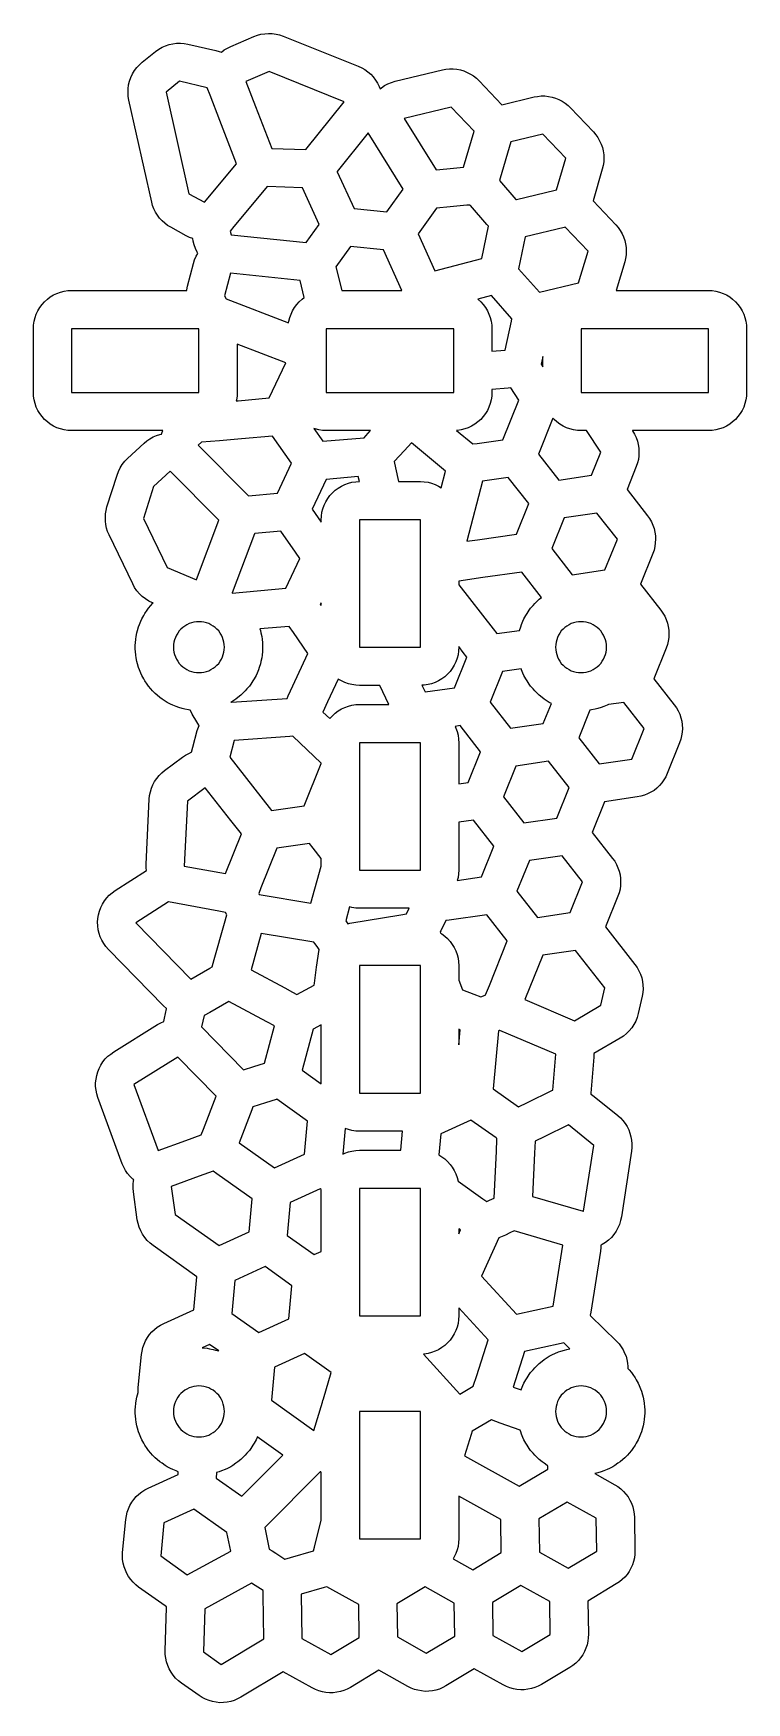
# Model space of a CAD drawing. Header units: millimetres. Extents: x -28 to 28, y -3 to 128.
import ezdxf

# ---------------------------------------------------------------- set-up
doc = ezdxf.new("R2010")
doc.units = ezdxf.units.MM

msp = doc.modelspace()

# ---------------------------------------------------------------- linework, layer by layer
at = {"color": 0}
for points in [[(-17.65, 15.76), (-17.9, 15.93), (-18.06, 16.04), (-18.28, 16.23), (-18.43, 16.36), (-18.64, 16.57), (-18.77, 16.72), (-18.96, 16.94), (-19.07, 17.1), (-19.24, 17.35), (-19.34, 17.51), (-19.48, 17.77), (-19.56, 17.95), (-19.67, 18.22), (-19.74, 18.41), (-19.82, 18.69), (-19.87, 18.88), (-19.93, 19.17), (-19.96, 19.36), (-19.99, 19.66), (-20, 19.85), (-20, 20.15), (-19.99, 20.34), (-19.96, 20.64), (-19.93, 20.83), (-19.87, 21.12), (-19.82, 21.31), (-19.77, 21.5), (-19.77, 21.59), (-19.76, 21.88), (-19.51, 24.46), (-19.47, 24.74), (-19.4, 25.02), (-19.31, 25.29), (-19.19, 25.55), (-19.05, 25.8), (-18.88, 26.03), (-18.7, 26.25), (-18.49, 26.44), (-18.27, 26.62), (-18.03, 26.78), (-17.77, 26.91), (-15.41, 27.99), (-15.41, 27.99), (-15.16, 30.57), (-15.16, 30.57), (-18.6, 33.02), (-18.84, 33.21), (-19.06, 33.42), (-19.26, 33.66), (-19.43, 33.91), (-19.57, 34.18), (-19.69, 34.46), (-19.78, 34.75), (-19.84, 35.05), (-20.14, 37.25), (-20.17, 37.54), (-20.16, 37.83), (-20.13, 38.12), (-20.12, 38.18), (-20.2, 38.24), (-20.41, 38.45), (-20.6, 38.68), (-20.77, 38.92), (-20.91, 39.18), (-21.02, 39.45), (-22.93, 44.65), (-23.01, 44.93), (-23.07, 45.22), (-23.11, 45.51), (-23.11, 45.8), (-23.08, 46.09), (-23.03, 46.38), (-22.95, 46.66), (-22.84, 46.93), (-22.7, 47.19), (-22.54, 47.44), (-22.36, 47.67), (-22.16, 47.88), (-21.93, 48.06), (-21.69, 48.23), (-18.25, 50.37), (-18, 50.51), (-17.76, 50.61), (-17.71, 50.87), (-17.54, 51.62), (-17.56, 51.63), (-17.78, 51.84), (-22.11, 56.27), (-22.3, 56.49), (-22.47, 56.73), (-22.62, 56.99), (-22.75, 57.25), (-22.84, 57.53), (-22.91, 57.82), (-22.95, 58.12), (-22.96, 58.41), (-22.94, 58.71), (-22.89, 59), (-22.81, 59.28), (-22.71, 59.56), (-22.58, 59.83), (-22.42, 60.08), (-22.24, 60.31), (-22.04, 60.53), (-21.82, 60.72), (-21.57, 60.89), (-19.13, 62.46), (-19.15, 62.68), (-19.15, 62.97), (-18.9, 68.06), (-18.87, 68.35), (-18.81, 68.64), (-18.73, 68.92), (-18.61, 69.19), (-18.48, 69.45), (-18.31, 69.7), (-18.13, 69.92), (-17.92, 70.13), (-17.7, 70.32), (-16.3, 71.36), (-16.06, 71.52), (-15.8, 71.66), (-15.55, 71.77), (-15.55, 71.85), (-15.48, 72.15), (-15.13, 73.46), (-15.04, 73.73), (-14.98, 73.86), (-15, 73.88), (-15.16, 74.13), (-15.53, 74.75), (-15.67, 75.02), (-15.68, 75.05), (-15.83, 75.07), (-16.12, 75.13), (-16.31, 75.18), (-16.59, 75.26), (-16.78, 75.33), (-17.05, 75.44), (-17.23, 75.52), (-17.49, 75.66), (-17.65, 75.76), (-17.9, 75.93), (-18.06, 76.04), (-18.28, 76.23), (-18.43, 76.36), (-18.64, 76.57), (-18.77, 76.72), (-18.96, 76.94), (-19.07, 77.1), (-19.24, 77.35), (-19.34, 77.51), (-19.48, 77.77), (-19.56, 77.95), (-19.67, 78.22), (-19.74, 78.41), (-19.82, 78.69), (-19.87, 78.88), (-19.93, 79.17), (-19.96, 79.36), (-19.99, 79.66), (-20, 79.85), (-20, 80.15), (-19.99, 80.34), (-19.96, 80.64), (-19.93, 80.83), (-19.87, 81.12), (-19.82, 81.31), (-19.74, 81.59), (-19.67, 81.78), (-19.56, 82.05), (-19.48, 82.23), (-19.34, 82.49), (-19.24, 82.65), (-19.07, 82.9), (-18.96, 83.06), (-18.77, 83.28), (-18.64, 83.43), (-18.6, 83.47), (-18.66, 83.49), (-18.94, 83.62), (-19.2, 83.79), (-19.45, 83.98), (-19.68, 84.19), (-19.88, 84.43), (-20.05, 84.68), (-20.2, 84.96), (-22.06, 88.81), (-22.17, 89.07), (-22.25, 89.34), (-22.31, 89.62), (-22.35, 89.9), (-22.35, 90.18), (-22.33, 90.46), (-22.29, 90.74), (-22.22, 91.01), (-21.43, 93.51), (-21.32, 93.8), (-21.19, 94.08), (-21.02, 94.34), (-20.83, 94.59), (-20.61, 94.81), (-19.31, 96.01), (-19.09, 96.2), (-18.85, 96.36), (-18.6, 96.5), (-18.34, 96.61), (-18.07, 96.7), (-17.94, 96.73), (-17.91, 96.81), (-17.84, 97), (-25, 97), (-25.29, 97.01), (-25.59, 97.06), (-25.87, 97.13), (-26.15, 97.23), (-26.41, 97.35), (-26.67, 97.51), (-26.9, 97.68), (-27.12, 97.88), (-27.32, 98.1), (-27.49, 98.33), (-27.65, 98.59), (-27.77, 98.85), (-27.87, 99.13), (-27.94, 99.41), (-27.99, 99.71), (-28, 100), (-28, 105), (-27.99, 105.29), (-27.94, 105.59), (-27.87, 105.87), (-27.77, 106.15), (-27.65, 106.41), (-27.49, 106.67), (-27.32, 106.9), (-27.12, 107.12), (-26.9, 107.32), (-26.67, 107.49), (-26.41, 107.65), (-26.15, 107.77), (-25.87, 107.87), (-25.59, 107.94), (-25.29, 107.99), (-25, 108), (-15.96, 108), (-15.95, 108.06), (-15.89, 108.35), (-15.43, 110.12), (-15.34, 110.41), (-15.21, 110.69), (-15.09, 110.91), (-15.15, 111.02), (-15.27, 111.3), (-15.37, 111.58), (-15.45, 111.88), (-15.49, 112.08), (-15.74, 112.17), (-16, 112.3), (-17.22, 112.96), (-17.46, 113.11), (-17.69, 113.28), (-17.9, 113.47), (-18.09, 113.68), (-18.26, 113.91), (-18.41, 114.15), (-18.54, 114.4), (-18.64, 114.67), (-18.71, 114.94), (-20.5, 122.93), (-20.55, 123.23), (-20.57, 123.53), (-20.56, 123.84), (-20.52, 124.14), (-20.45, 124.43), (-20.35, 124.72), (-20.22, 125), (-20.06, 125.26), (-19.88, 125.5), (-19.68, 125.72), (-19.45, 125.93), (-18.4, 126.76), (-18.16, 126.94), (-17.9, 127.09), (-17.63, 127.21), (-17.34, 127.31), (-17.05, 127.37), (-16.76, 127.41), (-16.46, 127.42), (-16.16, 127.4), (-15.86, 127.34), (-13.68, 126.85), (-13.4, 126.77), (-13.24, 126.71), (-13.24, 126.71), (-13.01, 126.88), (-12.76, 127.03), (-12.51, 127.16), (-10.69, 127.94), (-10.41, 128.04), (-10.13, 128.12), (-9.84, 128.16), (-9.54, 128.18), (-9.25, 128.17), (-8.95, 128.13), (-8.67, 128.06), (-8.39, 127.97), (-2.49, 125.61), (-2.22, 125.49), (-1.97, 125.34), (-1.73, 125.17), (-1.51, 124.97), (-1.31, 124.76), (-1.13, 124.52), (-0.98, 124.27), (-0.85, 124.01), (-0.78, 123.83), (-0.67, 123.92), (-0.42, 124.09), (-0.16, 124.23), (0.12, 124.34), (0.4, 124.42), (4.11, 125.31), (4.39, 125.37), (4.68, 125.39), (4.96, 125.39), (5.25, 125.37), (5.53, 125.31), (5.8, 125.23), (6.07, 125.12), (6.32, 124.99), (6.56, 124.84), (6.78, 124.66), (6.99, 124.46), (8.78, 122.58), (8.78, 122.58), (11.31, 123.19), (11.59, 123.24), (11.87, 123.27), (12.16, 123.27), (12.44, 123.24), (12.72, 123.18), (12.99, 123.1), (13.26, 123), (13.51, 122.86), (13.75, 122.71), (13.98, 122.53), (14.18, 122.34), (15.97, 120.45), (16.16, 120.23), (16.32, 120), (16.46, 119.75), (16.58, 119.49), (16.68, 119.22), (16.74, 118.95), (16.78, 118.66), (16.8, 118.38), (16.78, 118.09), (16.74, 117.81), (16.67, 117.53), (15.94, 115.04), (15.94, 115.04), (15.94, 115.04), (17.72, 113.16), (17.91, 112.94), (18.08, 112.71), (18.22, 112.46), (18.34, 112.2), (18.43, 111.93), (18.5, 111.65), (18.54, 111.37), (18.55, 111.09), (18.53, 110.8), (18.49, 110.52), (18.43, 110.24), (17.76, 108), (25, 108), (25.29, 107.99), (25.59, 107.94), (25.87, 107.87), (26.15, 107.77), (26.41, 107.65), (26.67, 107.49), (26.9, 107.32), (27.12, 107.12), (27.32, 106.9), (27.49, 106.67), (27.65, 106.41), (27.77, 106.15), (27.87, 105.87), (27.94, 105.59), (27.99, 105.29), (28, 105), (28, 100), (27.99, 99.71), (27.94, 99.41), (27.87, 99.13), (27.77, 98.85), (27.65, 98.59), (27.49, 98.33), (27.32, 98.1), (27.12, 97.88), (26.9, 97.68), (26.67, 97.51), (26.41, 97.35), (26.15, 97.23), (25.87, 97.13), (25.59, 97.06), (25.29, 97.01), (25, 97), (19.03, 97), (19.05, 96.97), (19.2, 96.72), (19.32, 96.46), (19.42, 96.18), (19.49, 95.9), (19.54, 95.61), (19.55, 95.32), (19.54, 95.03), (19.5, 94.74), (19.43, 94.46), (19.34, 94.19), (18.61, 92.37), (18.61, 92.37), (20.21, 90.32), (20.37, 90.09), (20.52, 89.84), (20.63, 89.58), (20.73, 89.31), (20.79, 89.03), (20.84, 88.75), (20.85, 88.47), (20.83, 88.18), (20.79, 87.9), (20.73, 87.62), (20.63, 87.35), (19.66, 84.94), (19.66, 84.94), (21.27, 82.9), (21.43, 82.66), (21.57, 82.42), (21.69, 82.16), (21.78, 81.89), (21.85, 81.61), (21.89, 81.33), (21.9, 81.04), (21.89, 80.76), (21.85, 80.47), (21.78, 80.2), (21.69, 79.93), (20.72, 77.52), (20.72, 77.52), (22.32, 75.47), (22.49, 75.24), (22.63, 74.99), (22.75, 74.73), (22.84, 74.46), (22.91, 74.18), (22.95, 73.9), (22.96, 73.62), (22.95, 73.33), (22.9, 73.05), (22.84, 72.77), (22.74, 72.5), (21.77, 70.09), (21.66, 69.83), (21.51, 69.58), (21.35, 69.35), (21.16, 69.14), (20.95, 68.94), (20.73, 68.76), (20.49, 68.61), (20.23, 68.48), (19.97, 68.37), (19.69, 68.29), (19.41, 68.24), (16.84, 67.87), (16.84, 67.87), (15.87, 65.46), (17.47, 63.42), (17.64, 63.19), (17.78, 62.94), (17.9, 62.68), (17.99, 62.41), (18.06, 62.13), (18.1, 61.85), (18.11, 61.56), (18.1, 61.28), (18.06, 61), (17.99, 60.72), (17.9, 60.45), (16.93, 58.04), (19.23, 55.1), (19.4, 54.86), (19.55, 54.6), (19.67, 54.33), (19.76, 54.05), (19.82, 53.76), (19.86, 53.47), (19.87, 53.17), (19.84, 52.88), (19.79, 52.59), (19.49, 51.23), (19.4, 50.93), (19.29, 50.65), (19.15, 50.38), (18.98, 50.12), (18.79, 49.88), (18.57, 49.67), (18.33, 49.47), (18.08, 49.31), (16.01, 48.09), (16, 47.81), (15.78, 44.99), (15.77, 44.92), (15.9, 44.82), (17.88, 43.23), (18.09, 43.04), (18.29, 42.84), (18.46, 42.61), (18.61, 42.37), (18.74, 42.11), (18.84, 41.85), (18.92, 41.57), (18.97, 41.29), (19, 41.01), (18.99, 40.72), (18.96, 40.44), (18.17, 35.28), (18.11, 34.98), (18.01, 34.69), (17.89, 34.41), (17.75, 34.15), (17.57, 33.9), (17.38, 33.67), (17.16, 33.46), (16.92, 33.27), (16.66, 33.11), (16.56, 33.06), (16.56, 32.87), (16.53, 32.58), (15.76, 27.79), (15.71, 27.55), (15.75, 27.51), (17.79, 25.51), (17.98, 25.3), (18.15, 25.08), (18.3, 24.84), (18.42, 24.59), (18.53, 24.34), (18.6, 24.07), (18.65, 23.79), (18.68, 23.52), (18.68, 23.38), (18.77, 23.28), (18.96, 23.06), (19.07, 22.9), (19.24, 22.65), (19.34, 22.49), (19.48, 22.23), (19.56, 22.05), (19.67, 21.78), (19.74, 21.59), (19.82, 21.31), (19.87, 21.12), (19.93, 20.83), (19.96, 20.64), (19.99, 20.34), (20, 20.15), (20, 19.85), (19.99, 19.66), (19.96, 19.36), (19.93, 19.17), (19.87, 18.88), (19.82, 18.69), (19.74, 18.41), (19.67, 18.22), (19.56, 17.95), (19.48, 17.77), (19.34, 17.51), (19.24, 17.35), (19.07, 17.1), (18.96, 16.94), (18.77, 16.72), (18.64, 16.57), (18.43, 16.36), (18.28, 16.23), (18.06, 16.04), (17.9, 15.93), (17.65, 15.76), (17.49, 15.66), (17.23, 15.52), (17.05, 15.44), (16.78, 15.33), (16.59, 15.26), (16.31, 15.18), (16.12, 15.13), (16.09, 15.12), (17.65, 14.25), (17.9, 14.1), (18.12, 13.93), (18.33, 13.73), (18.52, 13.52), (18.69, 13.29), (18.84, 13.05), (18.96, 12.79), (19.06, 12.52), (19.13, 12.24), (19.18, 11.96), (19.19, 11.68), (19.23, 9.08), (19.22, 8.79), (19.19, 8.51), (19.12, 8.23), (19.03, 7.96), (18.92, 7.7), (18.78, 7.45), (18.62, 7.21), (18.44, 7), (18.23, 6.8), (18.01, 6.62), (17.77, 6.46), (15.54, 5.12), (15.54, 5.12), (15.58, 2.53), (15.57, 2.24), (15.54, 1.96), (15.47, 1.68), (15.38, 1.41), (15.27, 1.15), (15.13, 0.9), (14.97, 0.66), (14.79, 0.44), (14.58, 0.24), (14.36, 0.06), (14.12, -0.09), (11.89, -1.43), (11.64, -1.56), (11.38, -1.67), (11.1, -1.76), (10.83, -1.81), (10.54, -1.85), (10.26, -1.85), (9.97, -1.83), (9.69, -1.78), (9.42, -1.7), (9.15, -1.6), (8.89, -1.47), (6.62, -0.21), (6.62, -0.21), (4.39, -1.54), (4.14, -1.68), (3.88, -1.79), (3.61, -1.87), (3.33, -1.93), (3.04, -1.96), (2.76, -1.97), (2.47, -1.94), (2.19, -1.89), (1.92, -1.82), (1.65, -1.71), (1.39, -1.59), (-0.88, -0.32), (-0.88, -0.32), (-3.11, -1.66), (-3.36, -1.79), (-3.62, -1.9), (-3.89, -1.99), (-4.17, -2.04), (-4.46, -2.08), (-4.74, -2.08), (-5.03, -2.06), (-5.31, -2.01), (-5.58, -1.93), (-5.85, -1.83), (-6.11, -1.7), (-8.38, -0.44), (-8.38, -0.44), (-8.38, -0.44), (-11.71, -2.43), (-11.97, -2.57), (-12.23, -2.68), (-12.51, -2.76), (-12.79, -2.82), (-13.08, -2.85), (-13.36, -2.86), (-13.65, -2.83), (-13.93, -2.78), (-14.21, -2.7), (-14.48, -2.59), (-14.74, -2.46), (-14.98, -2.31), (-16.38, -1.32), (-16.61, -1.14), (-16.83, -0.94), (-17.02, -0.71), (-17.19, -0.47), (-17.34, -0.21), (-17.45, 0.06), (-17.55, 0.34), (-17.61, 0.63), (-17.65, 0.92), (-17.65, 1.22), (-17.55, 4.6), (-17.55, 4.67), (-17.66, 4.74), (-19.74, 6.22), (-19.96, 6.39), (-20.17, 6.59), (-20.36, 6.8), (-20.52, 7.04), (-20.66, 7.28), (-20.78, 7.54), (-20.88, 7.81), (-20.94, 8.09), (-20.99, 8.37), (-21, 8.66), (-20.99, 8.94), (-20.74, 11.53), (-20.7, 11.81), (-20.63, 12.09), (-20.54, 12.36), (-20.42, 12.62), (-20.28, 12.87), (-20.11, 13.1), (-19.93, 13.32), (-19.72, 13.51), (-19.49, 13.69), (-19.25, 13.84), (-19, 13.97), (-16.64, 15.05), (-16.64, 15.05), (-16.62, 15.27), (-16.78, 15.33), (-17.05, 15.44), (-17.23, 15.52), (-17.49, 15.66), (-17.65, 15.76)], [(-3.6, 122.82), (-9.5, 125.18), (-11.32, 124.4), (-10.55, 122.43), (-9.28, 119.14), (-6.6, 119.06), (-3.6, 122.82)], [(-13.35, 121.34), (-14.12, 123.32), (-14.12, 123.32), (-14.35, 123.92), (-16.53, 124.42), (-17.57, 123.58), (-15.79, 115.6), (-14.57, 114.93), (-12.04, 117.95), (-13.35, 121.34)], [(1.1, 121.5), (3.62, 117.48), (4.45, 117.56), (5.76, 117.68), (6.6, 120.51), (6.6, 120.51), (4.81, 122.4), (1.1, 121.5)], [(1.03, 115.95), (-1.72, 120.37), (-4.14, 117.33), (-4.14, 117.31), (-4.14, 117.31), (-2.82, 114.43), (-2.82, 114.43), (-2.82, 114.43), (-0.24, 114.18), (1.03, 115.95)], [(12.96, 115.87), (13.06, 115.89), (13.8, 118.39), (12.01, 120.27), (9.48, 119.66), (8.64, 116.83), (8.64, 116.83), (8.59, 116.64), (9.89, 115.13), (9.92, 115.14), (9.92, 115.14), (12.96, 115.87)], [(-5.55, 113.18), (-6.87, 116.07), (-9.64, 116.15), (-9.74, 116.03), (-9.74, 116.03), (-12.26, 113.01), (-12.26, 113.01), (-12.55, 112.66), (-12.47, 112.36), (-6.57, 111.76), (-5.55, 113.18)], [(7.2, 110.5), (7.73, 113.04), (7.61, 113.17), (7.61, 113.17), (6.31, 114.68), (6.31, 114.68), (6.28, 114.71), (6.04, 114.69), (6.04, 114.69), (4.73, 114.57), (3.65, 114.47), (2.21, 112.44), (3.53, 109.54), (7.2, 110.5)], [(10.1, 109.71), (11.73, 107.86), (14.81, 108.6), (15.55, 111.09), (13.76, 112.98), (13.67, 112.95), (10.62, 112.22), (10.1, 109.71)], [(0.93, 108), (-0.52, 111.19), (-0.52, 111.19), (-3.11, 111.44), (-4.24, 109.86), (-3.78, 108), (0.93, 108)], [(-7.96, 105.45), (-7.94, 105.59), (-7.87, 105.87), (-7.77, 106.15), (-7.65, 106.41), (-7.49, 106.67), (-7.32, 106.9), (-7.12, 107.12), (-6.9, 107.32), (-6.74, 107.44), (-7.06, 108.79), (-12.53, 109.35), (-12.99, 107.59), (-12.87, 107.34), (-7.96, 105.45)], [(7.97, 107.6), (7.96, 107.6), (7.96, 107.6), (6.9, 107.32), (6.9, 107.32), (7.12, 107.12), (7.32, 106.9), (7.49, 106.67), (7.65, 106.41), (7.77, 106.15), (7.87, 105.87), (7.94, 105.59), (7.99, 105.29), (8, 105), (8, 103.23), (9.04, 103.32), (9.53, 105.59), (9.53, 105.59), (9.57, 105.77), (7.97, 107.6)], [(-15, 105), (-25, 105), (-25, 100), (-15, 100), (-15, 105)], [(5, 105), (-5, 105), (-5, 100), (5, 100), (5, 105)], [(25, 105), (15, 105), (15, 100), (25, 100), (25, 105)], [(-12, 100), (-12.01, 99.71), (-12.06, 99.41), (-12.08, 99.34), (-11.91, 99.35), (-9.48, 99.56), (-8.19, 102.32), (-12, 103.79), (-12, 100)], [(11.97, 102.68), (11.87, 102.21), (12, 102.01), (12, 102.82), (11.97, 102.68), (11.97, 102.68)], [(8.86, 96.28), (8.86, 96.28), (10.12, 99.4), (9.5, 100.35), (9.29, 100.33), (9.29, 100.33), (8, 100.22), (8, 100), (7.99, 99.71), (7.94, 99.41), (7.87, 99.13), (7.77, 98.85), (7.65, 98.59), (7.49, 98.33), (7.32, 98.1), (7.12, 97.88), (6.9, 97.68), (6.67, 97.51), (6.41, 97.35), (6.15, 97.23), (5.87, 97.13), (5.59, 97.06), (5.29, 97.01), (5.21, 97.01), (6.5, 95.95), (6.84, 96), (6.84, 96), (8.86, 96.28)], [(-2.03, 96.44), (-1.89, 96.6), (-1.89, 96.6), (-1.52, 97), (-5, 97), (-5.29, 97.01), (-5.59, 97.06), (-5.87, 97.13), (-5.97, 97.17), (-5.27, 96.16), (-2.03, 96.44)], [(11.65, 95.16), (13.25, 93.12), (13.25, 93.12), (13.25, 93.12), (15.82, 93.49), (16.55, 95.31), (15.42, 97), (15, 97), (14.71, 97.01), (14.41, 97.06), (14.13, 97.13), (13.85, 97.23), (13.59, 97.35), (13.33, 97.51), (13.1, 97.68), (12.88, 97.88), (12.78, 97.98), (12.78, 97.98), (11.65, 95.16)], [(-9.22, 96.57), (-11.66, 96.36), (-13.38, 96.21), (-13.38, 96.21), (-14.81, 96.09), (-15.07, 95.85), (-11.12, 91.89), (-8.83, 92.09), (-7.73, 94.44), (-9.22, 96.57)], [(2.4, 93), (2.69, 92.99), (2.99, 92.94), (3.27, 92.87), (3.55, 92.77), (3.81, 92.65), (4.03, 92.52), (4.36, 93.82), (1.68, 96.04), (1.13, 95.45), (0.32, 94.57), (0.43, 94.08), (0.43, 94.08), (0.68, 93), (2.4, 93)], [(-15.2, 85.29), (-15.19, 85.32), (-15.19, 85.32), (-13.43, 89.96), (-17.27, 93.81), (-18.57, 92.61), (-19.35, 90.11), (-17.5, 86.26), (-15.2, 85.29)], [(-6.11, 90.82), (-5.4, 89.8), (-5.4, 90), (-5.39, 90.29), (-5.34, 90.59), (-5.27, 90.87), (-5.17, 91.15), (-5.05, 91.41), (-4.89, 91.67), (-4.72, 91.9), (-4.52, 92.12), (-4.3, 92.32), (-4.07, 92.49), (-3.81, 92.65), (-3.55, 92.77), (-3.27, 92.87), (-2.99, 92.94), (-2.69, 92.99), (-2.4, 93), (-2.4, 93), (-2.49, 93.39), (-5.01, 93.17), (-6.11, 90.82)], [(10.89, 91.27), (9.29, 93.31), (9.29, 93.31), (7.26, 93.03), (6.04, 88.31), (6.88, 88.43), (9.92, 88.86), (9.92, 88.86), (10.89, 91.27)], [(14.31, 85.69), (14.31, 85.69), (16.88, 86.06), (17.85, 88.47), (16.25, 90.52), (16.25, 90.52), (13.67, 90.15), (13.67, 90.15), (12.7, 87.74), (14.31, 85.69), (14.31, 85.69)], [(2.4, 90), (-2.4, 90), (-2.4, 80), (2.4, 80), (2.4, 90)], [(-10.63, 88.9), (-10.63, 88.9), (-12.38, 84.26), (-12.38, 84.25), (-8.18, 84.62), (-7.08, 86.97), (-7.08, 86.97), (-7.42, 87.46), (-8.57, 89.1), (-10.62, 88.92), (-10.63, 88.9)], [(10.34, 85.89), (10.34, 85.89), (7.3, 85.46), (5.4, 85.19), (5.4, 84.9), (8.11, 81.44), (8.4, 81.07), (8.4, 81.07), (8.4, 81.07), (10.18, 81.32), (10.26, 81.59), (10.33, 81.78), (10.44, 82.05), (10.52, 82.23), (10.66, 82.49), (10.76, 82.65), (10.93, 82.9), (11.04, 83.06), (11.23, 83.28), (11.36, 83.43), (11.57, 83.64), (11.72, 83.77), (11.89, 83.91), (10.34, 85.89), (10.34, 85.89)], [(-5.4, 83.26), (-5.4, 83.49), (-5.47, 83.35), (-5.47, 83.35), (-5.4, 83.26)], [(-13.04, 79.61), (-13.01, 79.8), (-13, 80), (-13.01, 80.2), (-13.04, 80.39), (-13.09, 80.58), (-13.15, 80.77), (-13.24, 80.94), (-13.34, 81.11), (-13.45, 81.27), (-13.59, 81.41), (-13.73, 81.55), (-13.89, 81.66), (-14.06, 81.76), (-14.23, 81.85), (-14.42, 81.91), (-14.61, 81.96), (-14.8, 81.99), (-15, 82), (-15.2, 81.99), (-15.39, 81.96), (-15.58, 81.91), (-15.77, 81.85), (-15.94, 81.76), (-16.11, 81.66), (-16.27, 81.55), (-16.41, 81.41), (-16.55, 81.27), (-16.66, 81.11), (-16.76, 80.94), (-16.85, 80.77), (-16.91, 80.58), (-16.96, 80.39), (-16.99, 80.2), (-17, 80), (-16.99, 79.8), (-16.96, 79.61), (-16.91, 79.42), (-16.85, 79.23), (-16.76, 79.06), (-16.66, 78.89), (-16.55, 78.73), (-16.41, 78.59), (-16.27, 78.45), (-16.11, 78.34), (-15.94, 78.24), (-15.77, 78.15), (-15.58, 78.09), (-15.39, 78.04), (-15.2, 78.01), (-15, 78), (-14.8, 78.01), (-14.61, 78.04), (-14.42, 78.09), (-14.23, 78.15), (-14.06, 78.24), (-13.89, 78.34), (-13.73, 78.45), (-13.59, 78.59), (-13.45, 78.73), (-13.34, 78.89), (-13.24, 79.06), (-13.15, 79.23), (-13.09, 79.42), (-13.04, 79.61)], [(-7.99, 76.17), (-7.99, 76.17), (-7.62, 76.97), (-6.44, 79.5), (-7.58, 81.14), (-7.92, 81.63), (-7.92, 81.63), (-10.21, 81.43), (-10.18, 81.31), (-10.13, 81.12), (-10.07, 80.83), (-10.04, 80.64), (-10.01, 80.34), (-10, 80.15), (-10, 79.85), (-10.01, 79.66), (-10.04, 79.36), (-10.07, 79.17), (-10.13, 78.88), (-10.18, 78.69), (-10.26, 78.41), (-10.33, 78.22), (-10.44, 77.95), (-10.52, 77.77), (-10.66, 77.51), (-10.76, 77.35), (-10.93, 77.1), (-11.04, 76.94), (-11.23, 76.72), (-11.36, 76.57), (-11.57, 76.36), (-11.72, 76.23), (-11.94, 76.04), (-12.1, 75.93), (-12.35, 75.76), (-12.51, 75.67), (-12.44, 75.67), (-12.44, 75.67), (-8.08, 75.98), (-7.99, 76.17)], [(16.96, 79.61), (16.99, 79.8), (17, 80), (16.99, 80.2), (16.96, 80.39), (16.91, 80.58), (16.85, 80.77), (16.76, 80.94), (16.66, 81.11), (16.55, 81.27), (16.41, 81.41), (16.27, 81.55), (16.11, 81.66), (15.94, 81.76), (15.77, 81.85), (15.58, 81.91), (15.39, 81.96), (15.2, 81.99), (15, 82), (14.8, 81.99), (14.61, 81.96), (14.42, 81.91), (14.23, 81.85), (14.06, 81.76), (13.89, 81.66), (13.73, 81.55), (13.59, 81.41), (13.45, 81.27), (13.34, 81.11), (13.24, 80.94), (13.15, 80.77), (13.09, 80.58), (13.04, 80.39), (13.01, 80.2), (13, 80), (13.01, 79.8), (13.04, 79.61), (13.09, 79.42), (13.15, 79.23), (13.24, 79.06), (13.34, 78.89), (13.45, 78.73), (13.59, 78.59), (13.73, 78.45), (13.89, 78.34), (14.06, 78.24), (14.23, 78.15), (14.42, 78.09), (14.61, 78.04), (14.8, 78.01), (15, 78), (15.2, 78.01), (15.39, 78.04), (15.58, 78.09), (15.77, 78.15), (15.94, 78.24), (16.11, 78.34), (16.27, 78.45), (16.41, 78.59), (16.55, 78.73), (16.66, 78.89), (16.76, 79.06), (16.85, 79.23), (16.91, 79.42), (16.96, 79.61)], [(5.39, 79.71), (5.34, 79.41), (5.27, 79.13), (5.17, 78.85), (5.05, 78.59), (4.89, 78.33), (4.72, 78.1), (4.52, 77.88), (4.3, 77.68), (4.07, 77.51), (3.81, 77.35), (3.55, 77.23), (3.27, 77.13), (2.99, 77.06), (2.69, 77.01), (2.51, 77.01), (2.77, 76.48), (5.07, 76.81), (6.04, 79.22), (6.04, 79.22), (5.75, 79.59), (5.4, 80.04), (5.4, 80), (5.39, 79.71)], [(-2.69, 77.01), (-2.99, 77.06), (-3.27, 77.13), (-3.55, 77.23), (-3.81, 77.35), (-4.06, 77.5), (-4.9, 75.7), (-5.27, 74.9), (-4.73, 74.39), (-4.72, 74.4), (-4.52, 74.62), (-4.3, 74.82), (-4.07, 74.99), (-3.81, 75.15), (-3.55, 75.27), (-3.27, 75.37), (-2.99, 75.44), (-2.69, 75.49), (-2.4, 75.5), (-0.09, 75.5), (-0.81, 77), (-2.4, 77), (-2.69, 77.01)], [(12.03, 74.01), (12.67, 75.58), (12.51, 75.66), (12.35, 75.76), (12.1, 75.93), (11.94, 76.04), (11.72, 76.23), (11.57, 76.36), (11.36, 76.57), (11.23, 76.72), (11.04, 76.94), (10.93, 77.1), (10.76, 77.35), (10.66, 77.51), (10.52, 77.77), (10.44, 77.95), (10.33, 78.22), (10.3, 78.31), (8.83, 78.1), (7.86, 75.69), (7.86, 75.69), (9.46, 73.64), (9.46, 73.64), (9.46, 73.64), (12.03, 74.01), (12.03, 74.01)], [(18.99, 71.21), (19.96, 73.62), (18.36, 75.66), (18.36, 75.66), (17.16, 75.5), (17.05, 75.44), (16.78, 75.33), (16.59, 75.26), (16.31, 75.18), (16.12, 75.13), (15.83, 75.07), (15.68, 75.05), (14.82, 72.89), (16.42, 70.84), (16.42, 70.84), (18.99, 71.21)], [(5.11, 73.78), (5.17, 73.65), (5.27, 73.37), (5.34, 73.09), (5.39, 72.79), (5.4, 72.5), (5.4, 69.28), (6.13, 69.38), (7.1, 71.79), (7.1, 71.79), (5.5, 73.84), (5.5, 73.84), (5.5, 73.84), (5.11, 73.78)], [(-10.13, 68.24), (-9.3, 67.19), (-9.3, 67.19), (-6.73, 67.55), (-6.73, 67.55), (-5.4, 70.86), (-5.4, 70.9), (-7.64, 73.01), (-7.87, 72.99), (-7.87, 72.99), (-12.23, 72.68), (-12.58, 71.37), (-10.13, 68.24)], [(2.4, 72.5), (-2.4, 72.5), (-2.4, 62.5), (2.4, 62.5), (2.4, 72.5)], [(12.45, 71.04), (12.45, 71.04), (12.45, 71.04), (9.88, 70.67), (8.91, 68.26), (8.91, 68.26), (10.52, 66.22), (10.52, 66.22), (13.09, 66.58), (14.06, 68.99), (12.45, 71.04)], [(-12.49, 66.39), (-14.5, 68.96), (-15.9, 67.91), (-16.15, 62.82), (-12.91, 62.23), (-11.66, 65.34), (-12.49, 66.39)], [(8.16, 64.37), (6.55, 66.41), (6.55, 66.41), (5.4, 66.25), (5.4, 62.5), (5.39, 62.21), (5.34, 61.91), (5.28, 61.69), (7.19, 61.96), (7.19, 61.96), (8.16, 64.37), (8.16, 64.37)], [(-6.31, 64.58), (-8.88, 64.22), (-8.88, 64.22), (-10.13, 61.11), (-10.13, 61.11), (-10.31, 60.66), (-10.26, 60.58), (-6.21, 59.91), (-5.4, 62.8), (-5.4, 63.42), (-6.03, 64.22), (-6.31, 64.58), (-6.31, 64.58)], [(15.11, 61.57), (13.51, 63.61), (13.51, 63.61), (10.94, 63.25), (10.94, 63.25), (9.97, 60.84), (9.97, 60.84), (11.57, 58.79), (11.57, 58.79), (14.14, 59.16), (15.11, 61.57)], [(-13.45, 59.28), (-16.69, 59.87), (-16.69, 59.87), (-17.4, 60), (-19.96, 58.36), (-15.64, 53.94), (-14.15, 54.79), (-14.15, 54.79), (-13.96, 54.9), (-13.8, 55.47), (-13.8, 55.47), (-13, 58.32), (-13, 58.32), (-12.81, 59), (-12.92, 59.18), (-13.45, 59.28), (-13.45, 59.28)], [(1.51, 59.5), (-2.4, 59.5), (-2.69, 59.51), (-2.99, 59.56), (-3.18, 59.61), (-3.48, 58.51), (-3.32, 58.29), (-3.15, 58.32), (-3.15, 58.32), (0.85, 58.99), (0.85, 58.99), (1.29, 59.06), (1.51, 59.5)], [(6.59, 52.76), (7.12, 52.56), (7.47, 52.69), (7.47, 52.69), (7.51, 52.71), (7.81, 53.45), (7.81, 53.45), (9.21, 56.94), (9.21, 56.94), (7.61, 58.99), (7.61, 58.99), (4.65, 58.56), (4.65, 58.56), (4.38, 58.53), (3.98, 57.73), (3.98, 57.73), (3.93, 57.64), (3.97, 57.55), (4.07, 57.49), (4.3, 57.32), (4.52, 57.12), (4.72, 56.9), (4.89, 56.67), (5.05, 56.41), (5.17, 56.15), (5.27, 55.87), (5.34, 55.59), (5.39, 55.29), (5.4, 55), (5.4, 53.87), (5.69, 53.11), (6.59, 52.76), (6.59, 52.76)], [(-5.9, 56.73), (-5.9, 56.73), (-5.97, 56.83), (-10.11, 57.51), (-10.91, 54.66), (-8.27, 53.25), (-7.65, 52.92), (-7.65, 52.92), (-7.31, 52.74), (-5.96, 53.46), (-5.94, 53.63), (-5.94, 53.63), (-5.76, 54.87), (-5.55, 56.26), (-5.73, 56.51), (-5.73, 56.51), (-5.9, 56.73)], [(11.99, 55.82), (10.59, 52.34), (14.48, 50.67), (16.56, 51.89), (16.87, 53.25), (14.57, 56.19), (14.57, 56.19), (11.99, 55.82)], [(2.4, 55), (-2.4, 55), (-2.4, 45), (2.4, 45), (2.4, 55)], [(-10.68, 47.09), (-9.85, 47.35), (-9.06, 50.27), (-9.68, 50.6), (-12.65, 52.19), (-14.14, 51.33), (-14.14, 51.33), (-14.58, 51.08), (-14.79, 50.19), (-11.49, 46.83), (-10.68, 47.09)], [(-6.9, 46.78), (-5.4, 45.72), (-5.4, 50.36), (-6.02, 50.02), (-6.9, 46.78)], [(5.4, 50.01), (5.4, 48.78), (5.51, 49.97), (5.4, 50.01)], [(10.08, 43.91), (10.79, 44.26), (12.71, 45.19), (12.71, 45.19), (12.79, 45.22), (13.01, 48.04), (8.62, 49.92), (8.56, 49.9), (8.56, 49.9), (8.52, 49.88), (8.09, 45.33), (10.08, 43.91)], [(-20.11, 45.68), (-18.21, 40.48), (-18.2, 40.48), (-18.2, 40.48), (-16.02, 41.28), (-14.82, 41.72), (-14.65, 42.17), (-14.65, 42.17), (-13.66, 44.76), (-16.67, 47.82), (-20.11, 45.68)], [(-9.77, 44.23), (-10.78, 43.91), (-10.86, 43.69), (-10.86, 43.69), (-11.85, 41.1), (-9.08, 39.13), (-9.08, 39.13), (-6.71, 40.21), (-6.47, 42.8), (-8.88, 44.51), (-8.95, 44.49), (-8.95, 44.49), (-9.77, 44.23)], [(-3.55, 40.27), (-3.27, 40.37), (-2.99, 40.44), (-2.69, 40.49), (-2.4, 40.5), (0.85, 40.5), (0.99, 42), (-2.4, 42), (-2.69, 42.01), (-2.99, 42.06), (-3.27, 42.13), (-3.51, 42.22), (-3.7, 40.2), (-3.55, 40.27)], [(7.28, 36.7), (7.59, 36.48), (7.82, 36.59), (8.18, 36.75), (8.35, 40.43), (8.39, 41.35), (8.39, 41.35), (8.4, 41.43), (8.34, 41.47), (8.34, 41.47), (6.35, 42.88), (6.35, 42.88), (3.98, 41.8), (3.98, 41.8), (3.83, 40.14), (4.07, 39.99), (4.3, 39.82), (4.52, 39.62), (4.72, 39.4), (4.89, 39.17), (5.05, 38.91), (5.17, 38.65), (5.27, 38.37), (5.34, 38.09), (5.34, 38.07), (7.28, 36.7), (7.28, 36.7)], [(12.1, 41.56), (11.39, 41.21), (11.35, 40.29), (11.19, 36.87), (15.16, 35.72), (15.2, 35.73), (16, 40.89), (14.02, 42.49), (12.1, 41.56)], [(-10.82, 36.69), (-10.82, 36.69), (-13.59, 38.66), (-13.59, 38.66), (-13.89, 38.87), (-14.99, 38.47), (-17.17, 37.67), (-16.86, 35.46), (-13.42, 33.02), (-13.42, 33.02), (-11.06, 34.1), (-10.82, 36.69)], [(-5.4, 37.43), (-5.47, 37.48), (-7.83, 36.4), (-8.08, 33.81), (-8.08, 33.81), (-5.96, 32.31), (-5.4, 32.56), (-5.4, 37.43)], [(2.4, 37.5), (-2.4, 37.5), (-2.4, 27.5), (2.4, 27.5), (2.4, 37.5)], [(5.4, 34.35), (5.4, 33.94), (5.54, 34.25), (5.4, 34.35)], [(9.06, 33.85), (8.55, 33.62), (7.19, 30.63), (9.92, 27.63), (9.92, 27.63), (12.8, 28.26), (13.56, 33.05), (9.75, 34.17), (9.42, 34.02), (9.42, 34.02), (9.06, 33.85)], [(-10.31, 26.2), (-7.94, 27.28), (-7.7, 29.86), (-7.7, 29.86), (-9.81, 31.37), (-9.81, 31.37), (-12.18, 30.29), (-12.18, 30.29), (-12.42, 27.7), (-10.31, 26.2), (-10.31, 26.2)], [(6.81, 22.83), (6.81, 22.83), (7.7, 25.62), (7.7, 25.62), (5.4, 28.14), (5.4, 27.5), (5.39, 27.21), (5.34, 26.91), (5.27, 26.63), (5.17, 26.35), (5.05, 26.09), (4.89, 25.83), (4.72, 25.6), (4.52, 25.38), (4.3, 25.18), (4.07, 25.01), (3.81, 24.85), (3.55, 24.73), (3.27, 24.63), (2.99, 24.56), (2.69, 24.51), (2.62, 24.51), (5.48, 21.36), (6.54, 21.99), (6.81, 22.83)], [(-13.69, 24.82), (-13.45, 24.75), (-14.16, 25.26), (-14.75, 24.99), (-14.66, 24.99), (-14.36, 24.96), (-14.17, 24.93), (-13.88, 24.87), (-13.69, 24.82)], [(13.44, 25.33), (13.44, 25.33), (10.56, 24.7), (10.56, 24.7), (9.67, 21.91), (10.3, 21.69), (10.33, 21.78), (10.44, 22.05), (10.52, 22.23), (10.66, 22.49), (10.76, 22.65), (10.93, 22.9), (11.04, 23.06), (11.23, 23.28), (11.36, 23.43), (11.57, 23.64), (11.72, 23.77), (11.94, 23.96), (12.1, 24.07), (12.35, 24.24), (12.51, 24.34), (12.77, 24.48), (12.95, 24.56), (13.22, 24.67), (13.41, 24.74), (13.69, 24.82), (13.88, 24.87), (14.11, 24.92), (13.65, 25.38), (13.44, 25.33)], [(-6.7, 24.55), (-6.7, 24.55), (-9.06, 23.47), (-9.06, 23.47), (-9.3, 20.88), (-5.97, 18.51), (-5.31, 20.73), (-5.27, 20.87), (-5.23, 20.98), (-4.61, 23.07), (-6.7, 24.55)], [(-13.04, 19.61), (-13.01, 19.8), (-13, 20), (-13.01, 20.2), (-13.04, 20.39), (-13.09, 20.58), (-13.15, 20.77), (-13.24, 20.94), (-13.34, 21.11), (-13.45, 21.27), (-13.59, 21.41), (-13.73, 21.55), (-13.89, 21.66), (-14.06, 21.76), (-14.23, 21.85), (-14.42, 21.91), (-14.61, 21.96), (-14.8, 21.99), (-15, 22), (-15.2, 21.99), (-15.39, 21.96), (-15.58, 21.91), (-15.77, 21.85), (-15.94, 21.76), (-16.11, 21.66), (-16.27, 21.55), (-16.41, 21.41), (-16.55, 21.27), (-16.66, 21.11), (-16.76, 20.94), (-16.85, 20.77), (-16.91, 20.58), (-16.96, 20.39), (-16.99, 20.2), (-17, 20), (-16.99, 19.8), (-16.96, 19.61), (-16.91, 19.42), (-16.85, 19.23), (-16.76, 19.06), (-16.66, 18.89), (-16.55, 18.73), (-16.41, 18.59), (-16.27, 18.45), (-16.11, 18.34), (-15.94, 18.24), (-15.77, 18.15), (-15.58, 18.09), (-15.39, 18.04), (-15.2, 18.01), (-15, 18), (-14.8, 18.01), (-14.61, 18.04), (-14.42, 18.09), (-14.23, 18.15), (-14.06, 18.24), (-13.89, 18.34), (-13.73, 18.45), (-13.59, 18.59), (-13.45, 18.73), (-13.34, 18.89), (-13.24, 19.06), (-13.15, 19.23), (-13.09, 19.42), (-13.04, 19.61)], [(16.91, 19.42), (16.96, 19.61), (16.99, 19.8), (17, 20), (16.99, 20.2), (16.96, 20.39), (16.91, 20.58), (16.85, 20.77), (16.76, 20.94), (16.66, 21.11), (16.55, 21.27), (16.41, 21.41), (16.27, 21.55), (16.11, 21.66), (15.94, 21.76), (15.77, 21.85), (15.58, 21.91), (15.39, 21.96), (15.2, 21.99), (15, 22), (14.8, 21.99), (14.61, 21.96), (14.42, 21.91), (14.23, 21.85), (14.06, 21.76), (13.89, 21.66), (13.73, 21.55), (13.59, 21.41), (13.45, 21.27), (13.34, 21.11), (13.24, 20.94), (13.15, 20.77), (13.09, 20.58), (13.04, 20.39), (13.01, 20.2), (13, 20), (13.01, 19.8), (13.04, 19.61), (13.09, 19.42), (13.15, 19.23), (13.24, 19.06), (13.34, 18.89), (13.45, 18.73), (13.59, 18.59), (13.73, 18.45), (13.89, 18.34), (14.06, 18.24), (14.23, 18.15), (14.42, 18.09), (14.61, 18.04), (14.8, 18.01), (15, 18), (15.2, 18.01), (15.39, 18.04), (15.58, 18.09), (15.77, 18.15), (15.94, 18.24), (16.11, 18.34), (16.27, 18.45), (16.41, 18.59), (16.55, 18.73), (16.66, 18.89), (16.76, 19.06), (16.85, 19.23), (16.91, 19.42)], [(-2.4, 20), (-2.4, 10), (2.4, 10), (2.4, 20), (-2.4, 20)], [(12.38, 15.47), (12.38, 15.74), (12.35, 15.76), (12.1, 15.93), (11.94, 16.04), (11.72, 16.23), (11.57, 16.36), (11.36, 16.57), (11.23, 16.72), (11.04, 16.94), (10.93, 17.1), (10.76, 17.35), (10.66, 17.51), (10.52, 17.77), (10.44, 17.95), (10.33, 18.22), (10.26, 18.41), (10.23, 18.52), (8.64, 19.09), (8.64, 19.09), (7.96, 19.34), (6.46, 18.45), (6.37, 18.18), (6.37, 18.18), (6.11, 17.35), (5.86, 16.53), (10.15, 14.14), (10.15, 14.14), (12.38, 15.47)], [(-10.93, 17.1), (-11.04, 16.94), (-11.23, 16.72), (-11.36, 16.57), (-11.57, 16.36), (-11.72, 16.23), (-11.94, 16.04), (-12.1, 15.93), (-12.35, 15.76), (-12.51, 15.66), (-12.77, 15.52), (-12.95, 15.44), (-13.22, 15.33), (-13.41, 15.26), (-13.61, 15.2), (-13.65, 14.77), (-11.64, 13.34), (-8.41, 16.57), (-10.42, 18), (-10.44, 17.95), (-10.52, 17.77), (-10.66, 17.51), (-10.76, 17.35), (-10.93, 17.1)], [(-9.84, 10.9), (-9.48, 9.19), (-9.26, 9.05), (-9.26, 9.05), (-8.97, 8.87), (-8.25, 8.41), (-7.8, 8.54), (-7.8, 8.54), (-6.01, 9.06), (-5.94, 9.34), (-5.94, 9.34), (-5.4, 11.48), (-5.4, 15.22), (-5.44, 15.26), (-5.48, 15.26), (-9.84, 10.9)], [(5.27, 9.13), (5.17, 8.85), (5.05, 8.59), (4.96, 8.44), (6.5, 7.58), (8.73, 8.92), (8.73, 8.92), (8.69, 11.52), (8.69, 11.52), (5.4, 13.35), (5.4, 10), (5.39, 9.71), (5.34, 9.41), (5.27, 9.13)], [(-15.92, 7.18), (-12.51, 9.04), (-12.82, 10.5), (-15.39, 12.33), (-17.75, 11.25), (-18, 8.66), (-15.92, 7.18)], [(16.23, 9.03), (16.19, 11.63), (13.92, 12.89), (11.69, 11.56), (11.69, 11.56), (11.73, 8.96), (11.73, 8.96), (14, 7.7), (16.23, 9.03)], [(-9.97, 5.95), (-10.58, 6.33), (-10.87, 6.52), (-14.55, 4.51), (-14.65, 1.13), (-13.25, 0.14), (-9.91, 2.14), (-9.91, 2.14), (-9.97, 5.61), (-9.97, 5.61), (-9.97, 5.95)], [(-2.46, 4.85), (-4.49, 5.98), (-4.49, 5.98), (-4.95, 6.24), (-5.18, 6.17), (-5.18, 6.17), (-6.97, 5.66), (-6.91, 2.18), (-4.65, 0.92), (-2.42, 2.25), (-2.42, 2.25), (-2.46, 4.85)], [(5.08, 2.37), (5.04, 4.96), (5.04, 4.96), (5.04, 4.96), (2.77, 6.23), (0.54, 4.9), (0.54, 4.9), (0.58, 2.3), (2.85, 1.03), (5.08, 2.37), (5.08, 2.37)], [(10.27, 6.34), (8.04, 5.01), (8.08, 2.41), (10.35, 1.15), (12.58, 2.48), (12.54, 5.08), (12.54, 5.08), (10.27, 6.34)]]:
    msp.add_lwpolyline(points, dxfattribs=at)

doc.saveas('drawing.dxf')
